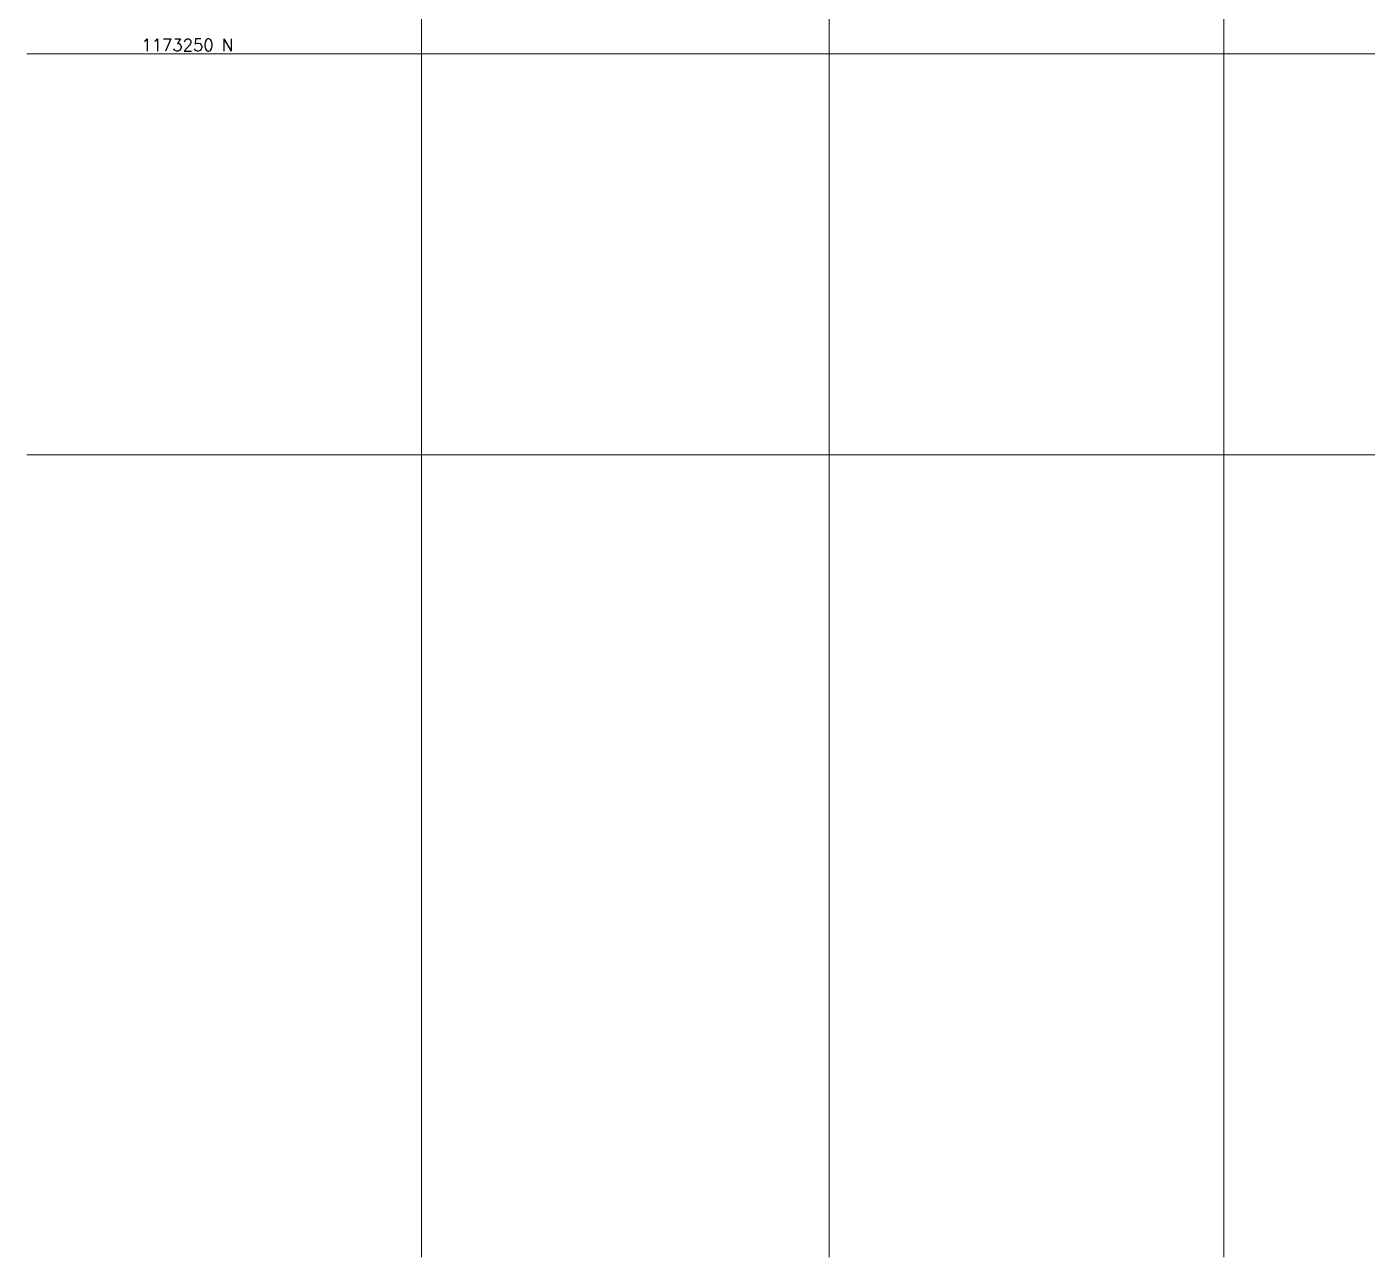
# Model space of a CAD drawing. Header units: millimetres. Extents: x 837111 to 838100, y 1172930 to 1173673.
# Drawn here: x 837750 to 837917.1, y 1173100 to 1173253.3 of the extents above; entities that cross this region are included whole.
import ezdxf

# ---------------------------------------------------------------- set-up
doc = ezdxf.new("R2010")
doc.units = ezdxf.units.MM
doc.layers.add('Coordenadas', color=8, linetype='Continuous', lineweight=9)
doc.styles.add('ROMANS', font='romans.shx')

msp = doc.modelspace()

# ---------------------------------------------------------------- linework, layer by layer
at = {"layer": 'Coordenadas'}
for p, q in [((837799.2, 1173450), (837799.2, 1173100)), ((837850, 1173450), (837850, 1173100)), ((837899.179, 1173450), (837899.179, 1173100)), ((837750, 1173250), (838100, 1173250)), ((837750, 1173200), (838100, 1173200))]:
    msp.add_line(p, q, dxfattribs=at)

# ---------------------------------------------------------------- texts
at = {"layer": 'Coordenadas', "color": 2, "style": 'ROMANS'}
msp.add_text('1173250 N', height=1.5, dxfattribs=at).set_placement((837764.281, 1173250.329))

doc.saveas('drawing.dxf')
